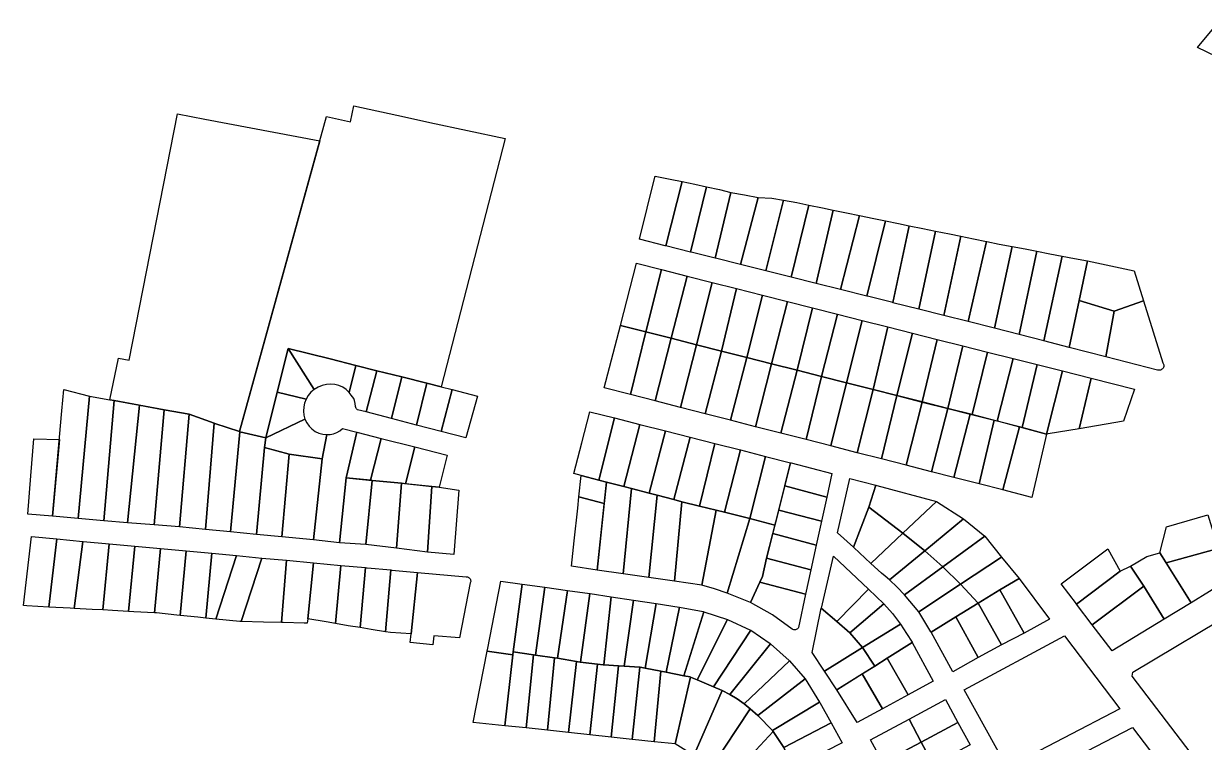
# Model space of a CAD drawing. Header units: millimetres. Extents: x 522658 to 553925, y 7796479 to 7820139.
# Drawn here: x 542243 to 542795, y 7802981 to 7803317 of the extents above; entities that cross this region are included whole.
import ezdxf

# ---------------------------------------------------------------- set-up
doc = ezdxf.new("R2010")
doc.units = ezdxf.units.MM
doc.layers.add('ZONA RESIDENCIAL 2 (ZR_2)', color=2, linetype='Continuous')

msp = doc.modelspace()

# ---------------------------------------------------------------- linework, layer by layer
at = {"layer": 'ZONA RESIDENCIAL 2 (ZR_2)'}
for points in [[(542804.69, 7803299.48), (542791.4, 7803305.89), (542806.91, 7803324.49), (542819.74, 7803309.7), (542804.69, 7803299.48)], [(542344.22, 7803126.53), (542384.85, 7803273.63), (542396.1, 7803271.26), (542397.62, 7803278.66), (542421.26, 7803273.53), (542433.16, 7803270.94), (542468.2, 7803263.33), (542438.44, 7803147.44), (542431.67, 7803149.14), (542420.08, 7803152.05), (542408.41, 7803154.98), (542398.59, 7803157.45), (542386.57, 7803160.47), (542366.95, 7803165.4), (542356.5, 7803123.57), (542344.41, 7803126.48), (542344.22, 7803126.53)], [(542328, 7803272.43), (542381.71, 7803262.26), (542344.22, 7803126.53), (542332.68, 7803130.34), (542332.38, 7803130.45), (542320.83, 7803134.68), (542309.15, 7803136.76), (542285.75, 7803140.99), (542283.73, 7803141.35), (542287.7, 7803160.88), (542292.8, 7803159.84), (542315.31, 7803274.92), (542328, 7803272.43)], [(542550.85, 7803243.29), (542543.21, 7803213.29), (542542.96, 7803213.35), (542531.04, 7803216.33), (542534.6, 7803230.9), (542534.78, 7803231.62), (542538.23, 7803245.74), (542545.22, 7803244.46), (542550.85, 7803243.29)], [(542562.24, 7803240.91), (542554.78, 7803210.39), (542543.21, 7803213.29), (542550.85, 7803243.29), (542556.75, 7803242.05), (542562.24, 7803240.91)], [(542573.54, 7803238.19), (542566.33, 7803207.5), (542555.02, 7803210.33), (542554.78, 7803210.39), (542562.24, 7803240.91), (542568.34, 7803239.63), (542573.54, 7803238.19)], [(542586.38, 7803235.91), (542578.06, 7803204.56), (542566.52, 7803207.45), (542566.33, 7803207.5), (542573.54, 7803238.19), (542580.01, 7803237.04), (542586.38, 7803235.91)], [(542578.06, 7803204.56), (542586.38, 7803235.91), (542592.81, 7803235.56), (542598.23, 7803234.58), (542589.92, 7803201.59), (542578.18, 7803204.53), (542578.06, 7803204.56)], [(542604.35, 7803233.46), (542610.08, 7803232.29), (542601.71, 7803198.64), (542589.92, 7803201.59), (542598.23, 7803234.58), (542604.35, 7803233.46)], [(542616.4, 7803230.99), (542621.43, 7803229.96), (542613.44, 7803195.71), (542601.71, 7803198.64), (542610.08, 7803232.29), (542616.4, 7803230.99)], [(542627.65, 7803228.68), (542633.66, 7803227.45), (542624.87, 7803192.85), (542613.44, 7803195.71), (542621.43, 7803229.96), (542627.65, 7803228.68)], [(542645.76, 7803224.96), (542637.12, 7803189.79), (542624.87, 7803192.85), (542633.66, 7803227.45), (542640.33, 7803226.08), (542645.76, 7803224.96)], [(542637.12, 7803189.79), (542645.76, 7803224.96), (542651.92, 7803223.7), (542656.86, 7803222.68), (542649.19, 7803186.77), (542637.35, 7803189.73), (542637.12, 7803189.79)], [(542663.25, 7803221.33), (542669.18, 7803220.11), (542661.43, 7803183.66), (542649.19, 7803186.73), (542656.86, 7803222.64), (542663.25, 7803221.33)], [(542675.73, 7803218.82), (542680.97, 7803217.74), (542672.99, 7803180.81), (542661.43, 7803183.7), (542669.18, 7803220.15), (542675.73, 7803218.82)], [(542686.95, 7803216.51), (542693.02, 7803215.27), (542684.46, 7803177.94), (542672.99, 7803180.81), (542680.97, 7803217.74), (542686.95, 7803216.51)], [(542698.92, 7803214.13), (542704.87, 7803212.98), (542696.73, 7803174.79), (542684.46, 7803177.94), (542693.02, 7803215.27), (542693.19, 7803215.23), (542698.92, 7803214.13)], [(542710.97, 7803211.81), (542716.44, 7803210.76), (542708.25, 7803171.84), (542696.73, 7803174.79), (542704.87, 7803212.98), (542710.97, 7803211.81)], [(542722.46, 7803209.6), (542728.28, 7803208.48), (542719.76, 7803168.89), (542708.25, 7803171.84), (542716.44, 7803210.76), (542722.46, 7803209.6)], [(542734.08, 7803207.37), (542740.11, 7803206.21), (542736.22, 7803187.74), (542731.61, 7803165.85), (542719.76, 7803168.89), (542728.28, 7803208.48), (542734.08, 7803207.37)], [(542761.96, 7803201.68), (542766.32, 7803187.59), (542752.51, 7803182.84), (542736.22, 7803187.74), (542740.11, 7803206.21), (542761.96, 7803201.68)], [(542522.09, 7803176.1), (542529.6, 7803205.16), (542541.2, 7803202.22), (542533.98, 7803173.09), (542522.09, 7803176.1)], [(542533.98, 7803173.09), (542541.2, 7803202.22), (542553.16, 7803199.19), (542545.73, 7803170.1), (542533.98, 7803173.09)], [(542545.73, 7803170.1), (542553.16, 7803199.19), (542564.96, 7803196.2), (542557.58, 7803167.09), (542545.73, 7803170.1)], [(542557.58, 7803167.09), (542564.96, 7803196.2), (542576.31, 7803193.33), (542569.18, 7803164.15), (542557.58, 7803167.09)], [(542569.18, 7803164.15), (542576.31, 7803193.33), (542588.42, 7803190.26), (542581.09, 7803161.13), (542569.18, 7803164.15)], [(542581.09, 7803161.13), (542588.42, 7803190.26), (542600.1, 7803187.3), (542592.56, 7803158.22), (542581.09, 7803161.13)], [(542592.56, 7803158.22), (542600.1, 7803187.3), (542611.72, 7803184.36), (542604.63, 7803155.16), (542592.56, 7803158.22)], [(542604.63, 7803155.16), (542611.72, 7803184.36), (542623.34, 7803181.42), (542615.91, 7803152.3), (542604.63, 7803155.16)], [(542752.51, 7803182.84), (542748.65, 7803161.48), (542731.61, 7803165.85), (542736.22, 7803187.74), (542752.51, 7803182.84)], [(542748.65, 7803161.48), (542752.51, 7803182.84), (542766.32, 7803187.59), (542775.27, 7803158.7), (542775.48, 7803158.38), (542775.62, 7803158.02), (542775.7, 7803157.64), (542775.72, 7803157.26), (542775.67, 7803156.88), (542775.55, 7803156.52), (542775.38, 7803156.18), (542775.14, 7803155.88), (542774.86, 7803155.62), (542774.54, 7803155.41), (542774.2, 7803155.27), (542773.84, 7803155.18), (542773.47, 7803155.16), (542773.11, 7803155.19), (542772.75, 7803155.29), (542748.65, 7803161.48)], [(542615.91, 7803152.3), (542623.34, 7803181.42), (542634.95, 7803178.48), (542627.67, 7803149.32), (542615.91, 7803152.3)], [(542627.67, 7803149.32), (542634.95, 7803178.48), (542646.86, 7803175.47), (542640.04, 7803146.18), (542627.67, 7803149.32)], [(542533.98, 7803173.09), (542526.72, 7803143.8), (542514.55, 7803146.92), (542522.09, 7803176.1), (542533.98, 7803173.09)], [(542545.73, 7803170.1), (542538.26, 7803140.84), (542526.72, 7803143.8), (542533.98, 7803173.09), (542545.73, 7803170.1)], [(542640.04, 7803146.18), (542646.86, 7803175.47), (542658.44, 7803172.54), (542651.06, 7803143.38), (542640.04, 7803146.18)], [(542651.06, 7803143.38), (542658.44, 7803172.54), (542670, 7803169.62), (542662.94, 7803140.37), (542651.06, 7803143.38)], [(542557.58, 7803167.09), (542550.15, 7803137.79), (542538.26, 7803140.84), (542545.73, 7803170.1), (542557.58, 7803167.09)], [(542569.18, 7803164.15), (542561.62, 7803134.85), (542550.15, 7803137.79), (542557.58, 7803167.09), (542569.18, 7803164.15)], [(542662.94, 7803140.37), (542670, 7803169.62), (542681.91, 7803166.6), (542674.87, 7803137.34), (542662.94, 7803140.37)], [(542379.13, 7803146.24), (542377.61, 7803144.93), (542376.32, 7803143.39), (542375.31, 7803141.65), (542361.86, 7803145.03), (542366.95, 7803165.4), (542379.13, 7803146.24)], [(542398.59, 7803157.45), (542395.52, 7803144.85), (542394.09, 7803146.19), (542392.45, 7803147.27), (542390.65, 7803148.06), (542388.75, 7803148.53), (542386.79, 7803148.67), (542384.84, 7803148.47), (542382.82, 7803148.06), (542380.9, 7803147.31), (542379.13, 7803146.24), (542366.95, 7803165.4), (542386.57, 7803160.47), (542398.59, 7803157.45)], [(542561.62, 7803134.85), (542569.18, 7803164.15), (542581.09, 7803161.13), (542573.38, 7803131.84), (542561.62, 7803134.85)], [(542674.87, 7803137.34), (542681.91, 7803166.6), (542693.48, 7803163.67), (542686.26, 7803134.45), (542674.87, 7803137.34)], [(542686.26, 7803134.45), (542693.48, 7803163.67), (542705.44, 7803160.64), (542697.94, 7803131.49), (542686.26, 7803134.45)], [(542395.52, 7803144.85), (542398.59, 7803157.45), (542408.41, 7803154.98), (542403.37, 7803135.73), (542399.41, 7803136.76), (542399.19, 7803136.88), (542398.99, 7803137.04), (542398.82, 7803137.23), (542398.68, 7803137.44), (542398.57, 7803137.67), (542398.5, 7803137.92), (542398.47, 7803138.17), (542398.47, 7803138.26), (542398.31, 7803139.67), (542397.97, 7803141.04), (542397.57, 7803141.95), (542397.06, 7803142.8), (542396.45, 7803143.58), (542395.52, 7803144.85)], [(542573.38, 7803131.84), (542581.09, 7803161.13), (542592.56, 7803158.22), (542585.1, 7803128.84), (542573.38, 7803131.84)], [(542585.1, 7803128.84), (542592.56, 7803158.22), (542604.63, 7803155.16), (542596.9, 7803125.82), (542585.1, 7803128.84)], [(542697.94, 7803131.49), (542705.44, 7803160.64), (542716.59, 7803157.82), (542709.62, 7803128.39), (542698.58, 7803131.33), (542698.49, 7803131.35), (542697.94, 7803131.49)], [(542709.62, 7803128.39), (542716.59, 7803157.82), (542728.38, 7803154.84), (542721.03, 7803125.35), (542709.62, 7803128.39)], [(542403.37, 7803135.73), (542408.41, 7803154.98), (542420.08, 7803152.05), (542415.13, 7803132.66), (542403.37, 7803135.73)], [(542415.13, 7803132.66), (542420.08, 7803152.05), (542431.67, 7803149.14), (542426.85, 7803129.6), (542415.13, 7803132.66)], [(542596.9, 7803125.82), (542604.63, 7803155.16), (542615.9, 7803152.3), (542608.78, 7803122.78), (542596.9, 7803125.82)], [(542608.78, 7803122.78), (542615.9, 7803152.3), (542627.67, 7803149.32), (542620.35, 7803119.82), (542608.78, 7803122.78)], [(542721.03, 7803125.35), (542728.38, 7803154.84), (542741.88, 7803151.42), (542736.28, 7803127.9), (542721.7, 7803125.46), (542721.03, 7803125.35)], [(542736.28, 7803127.9), (542741.88, 7803151.42), (542761.99, 7803146.33), (542756.95, 7803131.35), (542736.28, 7803127.9)], [(542274.2, 7803143.05), (542268.98, 7803085.96), (542257, 7803087.01), (542261.35, 7803136.28), (542262.23, 7803146.18), (542274.2, 7803143.05)], [(542375.31, 7803141.65), (542374.63, 7803139.88), (542374.23, 7803138.03), (542374.13, 7803136.14), (542374.33, 7803134.25), (542374.81, 7803132.42), (542356.5, 7803123.57), (542361.86, 7803145.03), (542375.31, 7803141.65)], [(542426.85, 7803129.6), (542431.67, 7803149.14), (542438.44, 7803147.44), (542443.48, 7803146.13), (542438.43, 7803126.58), (542426.85, 7803129.6)], [(542438.43, 7803126.58), (542443.48, 7803146.13), (542455.28, 7803143.05), (542449.85, 7803123.6), (542438.43, 7803126.58)], [(542620.35, 7803119.82), (542627.67, 7803149.32), (542640.04, 7803146.18), (542632.53, 7803116.7), (542620.35, 7803119.82)], [(542632.53, 7803116.7), (542640.04, 7803146.18), (542651.06, 7803143.38), (542643.91, 7803113.79), (542632.53, 7803116.7)], [(542268.98, 7803085.96), (542274.2, 7803143.05), (542283.73, 7803141.35), (542285.75, 7803140.99), (542280.86, 7803084.9), (542268.98, 7803085.96)], [(542297.64, 7803138.84), (542292.04, 7803083.91), (542280.86, 7803084.9), (542285.75, 7803140.99), (542297.64, 7803138.84)], [(542643.91, 7803113.79), (542651.06, 7803143.38), (542662.95, 7803140.36), (542655.46, 7803110.83), (542643.91, 7803113.79)], [(542655.46, 7803110.83), (542662.95, 7803140.36), (542674.87, 7803137.34), (542667.34, 7803107.79), (542655.46, 7803110.83)], [(542292.04, 7803083.91), (542297.64, 7803138.84), (542309.15, 7803136.76), (542304.44, 7803083.06), (542292.04, 7803083.91)], [(542304.44, 7803083.06), (542309.15, 7803136.76), (542320.83, 7803134.68), (542316.29, 7803082), (542304.44, 7803083.06)], [(542316.29, 7803082), (542320.83, 7803134.68), (542332.38, 7803130.45), (542328.35, 7803080.81), (542316.29, 7803082)], [(542519.32, 7803132.92), (542512.03, 7803103.9), (542503.8, 7803106.05), (542500.33, 7803106.95), (542504.06, 7803121.29), (542507.85, 7803135.84), (542519.32, 7803132.92)], [(542667.34, 7803107.79), (542674.87, 7803137.34), (542685.37, 7803134.68), (542677.76, 7803105.12), (542667.34, 7803107.79)], [(542677.76, 7803105.12), (542685.37, 7803134.68), (542696.61, 7803131.83), (542689.51, 7803102.11), (542677.76, 7803105.12)], [(542328.35, 7803080.81), (542332.38, 7803130.45), (542332.68, 7803130.34), (542344.22, 7803126.53), (542344.41, 7803126.48), (542339.97, 7803079.69), (542328.35, 7803080.81)], [(542384.96, 7803125.13), (542382.85, 7803113.83), (542367.4, 7803116.06), (542355.86, 7803119.12), (542356.5, 7803123.57), (542374.81, 7803132.42), (542375.66, 7803130.71), (542376.76, 7803129.15), (542378.09, 7803127.79), (542379.61, 7803126.64), (542381.3, 7803125.75), (542383.1, 7803125.29), (542384.96, 7803125.13)], [(542531.11, 7803129.91), (542523.68, 7803100.85), (542515.59, 7803102.97), (542512.03, 7803103.9), (542519.32, 7803132.92), (542531.11, 7803129.91)], [(542543.04, 7803126.87), (542535.42, 7803097.78), (542527.2, 7803099.93), (542523.68, 7803100.85), (542531.11, 7803129.91), (542543.04, 7803126.87)], [(542689.51, 7803102.11), (542696.61, 7803131.83), (542698.49, 7803131.35), (542708.43, 7803128.7), (542700.55, 7803099.28), (542689.51, 7803102.11)], [(542700.55, 7803099.28), (542708.43, 7803128.7), (542721.03, 7803125.35), (542714.16, 7803095.79), (542700.55, 7803099.28)], [(542260.16, 7803122.81), (542257, 7803087.01), (542245.46, 7803087.95), (542246.86, 7803105.83), (542248.21, 7803123.09), (542260.16, 7803122.81)], [(542339.97, 7803079.69), (542344.41, 7803126.48), (542356.5, 7803123.57), (542355.86, 7803119.12), (542352.15, 7803078.47), (542339.97, 7803079.69)], [(542398.97, 7803126.29), (542394.12, 7803105), (542390.98, 7803074.66), (542378.81, 7803075.97), (542382.85, 7803113.83), (542384.96, 7803125.13), (542386.59, 7803125.17), (542388.19, 7803125.48), (542389.71, 7803126.05), (542391.11, 7803126.87), (542392.36, 7803127.92), (542398.97, 7803126.29)], [(542410.38, 7803123.39), (542405.46, 7803103.85), (542394.12, 7803105), (542398.97, 7803126.29), (542410.38, 7803123.39)], [(542426.05, 7803119.4), (542421.72, 7803102.2), (542419.82, 7803102.39), (542406.11, 7803103.78), (542405.46, 7803103.85), (542410.38, 7803123.39), (542426.05, 7803119.4)], [(542554.58, 7803123.93), (542546.94, 7803094.77), (542539.16, 7803096.8), (542535.42, 7803097.78), (542543.04, 7803126.87), (542554.58, 7803123.93)], [(542566.19, 7803120.97), (542558.98, 7803091.74), (542550.73, 7803093.78), (542546.94, 7803094.77), (542554.58, 7803123.93), (542566.19, 7803120.97)], [(542352.15, 7803078.47), (542355.86, 7803119.12), (542367.4, 7803116.06), (542364.06, 7803077.45), (542352.15, 7803078.47)], [(542421.72, 7803102.2), (542426.05, 7803119.4), (542441.23, 7803115.53), (542437.49, 7803100.6), (542434.04, 7803100.95), (542421.72, 7803102.2)], [(542578.05, 7803117.95), (542570.63, 7803088.85), (542566.79, 7803089.81), (542558.98, 7803091.74), (542566.19, 7803120.97), (542578.05, 7803117.95)], [(542589.82, 7803114.95), (542582.43, 7803085.93), (542570.63, 7803088.85), (542578.05, 7803117.95), (542589.82, 7803114.95)], [(542364.06, 7803077.45), (542367.4, 7803116.06), (542382.85, 7803113.83), (542378.81, 7803075.97), (542364.06, 7803077.45)], [(542594.2, 7803082.9), (542582.43, 7803085.93), (542589.82, 7803114.95), (542601.51, 7803111.97), (542594.2, 7803082.9)], [(542618.38, 7803095.98), (542598.79, 7803101.15), (542601.51, 7803111.97), (542601.79, 7803111.9), (542620.81, 7803107.05), (542618.38, 7803095.98)], [(542502.73, 7803096.14), (542503.8, 7803106.05), (542515.59, 7803102.97), (542514.54, 7803092.97), (542502.73, 7803096.14)], [(542406.11, 7803103.78), (542403.29, 7803073.8), (542390.98, 7803074.66), (542394.12, 7803105), (542406.11, 7803103.78)], [(542419.82, 7803102.39), (542417.6, 7803072.1), (542403.29, 7803073.8), (542406.11, 7803103.78), (542419.82, 7803102.39)], [(542417.6, 7803072.1), (542419.82, 7803102.39), (542434.04, 7803100.95), (542432.05, 7803070.26), (542417.6, 7803072.1)], [(542432.05, 7803070.26), (542434.04, 7803100.95), (542437.49, 7803100.6), (542446.66, 7803099.14), (542444.33, 7803069.12), (542432.05, 7803070.26)], [(542523.68, 7803100.85), (542527.2, 7803099.93), (542523.34, 7803060.12), (542511.29, 7803061.88), (542515.59, 7803102.97), (542523.68, 7803100.85)], [(542615.92, 7803084.71), (542595.95, 7803089.84), (542598.79, 7803101.15), (542618.38, 7803095.98), (542615.92, 7803084.71)], [(542638.03, 7803091.29), (542630.88, 7803072.57), (542623.47, 7803079.3), (542629.14, 7803104.7), (542641.29, 7803101.47), (542638.03, 7803091.29)], [(542638.03, 7803091.29), (542641.29, 7803101.47), (542641.78, 7803101.34), (542669.61, 7803093.96), (542653.84, 7803079.04), (542638.03, 7803091.29)], [(542514.54, 7803092.97), (542511.29, 7803061.88), (542499.22, 7803063.64), (542500.51, 7803075.57), (542502.16, 7803090.85), (542502.73, 7803096.14), (542514.54, 7803092.97)], [(542535.42, 7803097.78), (542539.16, 7803096.8), (542535.38, 7803058.37), (542523.34, 7803060.12), (542527.2, 7803099.93), (542535.42, 7803097.78)], [(542546.94, 7803094.77), (542550.73, 7803093.78), (542547.34, 7803056.64), (542535.38, 7803058.37), (542539.16, 7803096.8), (542546.94, 7803094.77)], [(542558.98, 7803091.74), (542566.79, 7803089.81), (542560.08, 7803054.8), (542547.34, 7803056.64), (542550.73, 7803093.78), (542558.98, 7803091.74)], [(542582.43, 7803085.93), (542571.84, 7803051.12), (542566, 7803053.07), (542560.08, 7803054.8), (542566.79, 7803089.81), (542570.63, 7803088.85), (542582.43, 7803085.93)], [(542613.48, 7803073.56), (542593.21, 7803078.96), (542595.95, 7803089.84), (542615.92, 7803084.71), (542613.48, 7803073.56)], [(542630.88, 7803072.57), (542638.03, 7803091.29), (542653.84, 7803079.04), (542639.02, 7803065.02), (542631.01, 7803072.45), (542630.88, 7803072.57)], [(542664.1, 7803070.88), (542653.84, 7803079.04), (542669.61, 7803093.96), (542682.17, 7803085.85), (542664.1, 7803070.88)], [(542594.2, 7803082.9), (542590.3, 7803067.38), (542588.32, 7803058.95), (542587.09, 7803056.21), (542582.83, 7803046.73), (542571.84, 7803051.12), (542582.43, 7803085.93), (542594.2, 7803082.9)], [(542672.6, 7803063.36), (542664.1, 7803070.88), (542682.17, 7803085.85), (542692.24, 7803077.71), (542672.6, 7803063.36)], [(542801.13, 7803071.94), (542776.84, 7803065.19), (542773.9, 7803069.87), (542776.97, 7803082.04), (542796.33, 7803087.72), (542801.13, 7803071.94)], [(542613.48, 7803073.56), (542610.95, 7803062), (542590.3, 7803067.38), (542593.21, 7803078.96), (542613.48, 7803073.56)], [(542664.1, 7803070.88), (542647.69, 7803057.29), (542645.61, 7803059.05), (542643.99, 7803060.41), (542639.02, 7803065.02), (542653.84, 7803079.04), (542664.1, 7803070.88)], [(542258.99, 7803076.42), (542255.21, 7803044.61), (542244.91, 7803045.17), (542243.47, 7803045.27), (542247.13, 7803077.52), (542258.99, 7803076.42)], [(542271.17, 7803075.29), (542267.13, 7803043.96), (542265.23, 7803044.07), (542255.21, 7803044.61), (542258.99, 7803076.42), (542271.17, 7803075.29)], [(542283.35, 7803074.16), (542280.48, 7803043.24), (542275.44, 7803043.52), (542267.13, 7803043.96), (542271.17, 7803075.29), (542271.25, 7803075.28), (542283.35, 7803074.16)], [(542295.32, 7803073.05), (542292.48, 7803042.59), (542284.98, 7803043), (542280.48, 7803043.24), (542283.35, 7803074.16), (542295.32, 7803073.05)], [(542292.48, 7803042.59), (542295.32, 7803073.05), (542295.39, 7803073.04), (542307.32, 7803071.93), (542304.52, 7803041.94), (542294.94, 7803042.46), (542292.48, 7803042.59)], [(542680.84, 7803055.31), (542672.6, 7803063.36), (542692.24, 7803077.71), (542699.96, 7803067.95), (542680.84, 7803055.31)], [(542319.34, 7803070.81), (542316.49, 7803040.73), (542315.05, 7803040.88), (542305.45, 7803041.86), (542304.52, 7803041.94), (542307.32, 7803071.93), (542319.34, 7803070.81)], [(542331.28, 7803069.7), (542328.59, 7803039.49), (542324.81, 7803039.88), (542316.49, 7803040.73), (542319.34, 7803070.81), (542331.28, 7803069.7)], [(542342.88, 7803068.62), (542333.22, 7803039.02), (542328.59, 7803039.49), (542331.28, 7803069.7), (542342.88, 7803068.62)], [(542354.75, 7803067.52), (542344.96, 7803037.83), (542344.34, 7803037.89), (542333.22, 7803039.02), (542342.88, 7803068.62), (542354.75, 7803067.52)], [(542366.26, 7803066.45), (542363.81, 7803037.35), (542355.4, 7803037.56), (542344.96, 7803037.83), (542354.75, 7803067.52), (542366.26, 7803066.45)], [(542637.86, 7803052.96), (542623.16, 7803037.8), (542615.85, 7803044.04), (542615.87, 7803044.12), (542621.51, 7803068.32), (542637.86, 7803052.96)], [(542672.6, 7803063.36), (542654.68, 7803050.26), (542651.3, 7803053.89), (542647.69, 7803057.29), (542664.1, 7803070.88), (542672.6, 7803063.36)], [(542689.07, 7803046.39), (542680.84, 7803055.31), (542699.96, 7803067.95), (542708.15, 7803058.02), (542699.25, 7803052.59), (542689.07, 7803046.39)], [(542755.41, 7803061.35), (542735.04, 7803045.95), (542734.96, 7803046.06), (542727.79, 7803055.51), (542749.61, 7803071.76), (542755.41, 7803061.35)], [(542766.48, 7803054.35), (542760.24, 7803063.73), (542767.87, 7803068.18), (542773.9, 7803069.87), (542788.48, 7803046.66), (542775.89, 7803038.97), (542766.48, 7803054.35)], [(542776.84, 7803065.19), (542801.13, 7803071.94), (542805.64, 7803057.14), (542788.48, 7803046.66), (542776.84, 7803065.19)], [(542378.84, 7803065.28), (542376.11, 7803039.09), (542375.78, 7803037.04), (542374.45, 7803037.07), (542364.67, 7803037.33), (542363.81, 7803037.35), (542366.26, 7803066.45), (542378.84, 7803065.28)], [(542391.62, 7803064.09), (542389.08, 7803036.91), (542384.65, 7803037.65), (542376.11, 7803039.09), (542378.84, 7803065.28), (542391.62, 7803064.09)], [(542403.13, 7803063.02), (542400.53, 7803034.99), (542394.96, 7803035.92), (542389.08, 7803036.91), (542391.62, 7803064.09), (542403.13, 7803063.02)], [(542414.85, 7803061.93), (542412.37, 7803033), (542405.68, 7803034.12), (542400.53, 7803034.99), (542403.13, 7803063.02), (542403.68, 7803062.97), (542403.82, 7803062.96), (542414.85, 7803061.93)], [(542427.33, 7803060.78), (542424.39, 7803032.05), (542414.69, 7803032.81), (542412.37, 7803033), (542414.85, 7803061.93), (542415.29, 7803061.89), (542427.33, 7803060.78)], [(542610.95, 7803062), (542608.46, 7803050.62), (542587.09, 7803056.21), (542588.32, 7803058.95), (542590.3, 7803067.38), (542610.95, 7803062)], [(542680.84, 7803055.31), (542661.33, 7803042.4), (542654.68, 7803050.26), (542672.6, 7803063.36), (542680.84, 7803055.31)], [(542735.04, 7803045.95), (542755.41, 7803061.35), (542760.24, 7803063.73), (542766.48, 7803054.35), (542742.3, 7803036.38), (542735.04, 7803045.95)], [(542427.33, 7803060.78), (542449.99, 7803058.68), (542450.31, 7803058.69), (542450.63, 7803058.66), (542450.93, 7803058.57), (542451.22, 7803058.43), (542451.48, 7803058.25), (542451.71, 7803058.02), (542451.9, 7803057.77), (542452.04, 7803057.48), (542452.14, 7803057.18), (542452.18, 7803056.86), (542452.17, 7803056.54), (542452.11, 7803056.23), (542452, 7803055.93), (542446.96, 7803030.28), (542435.04, 7803031.21), (542434.5, 7803026.9), (542423.96, 7803028.07), (542424.39, 7803032.05), (542427.33, 7803060.78)], [(542471.97, 7803023.74), (542471.81, 7803022.28), (542459.85, 7803024), (542460.13, 7803025.45), (542466.17, 7803056.73), (542476.26, 7803055.32), (542471.97, 7803023.74)], [(542710.57, 7803032.46), (542699.25, 7803052.59), (542708.15, 7803058.02), (542722.4, 7803038.94), (542710.57, 7803032.46)], [(542486.74, 7803053.85), (542482.45, 7803022.22), (542481.55, 7803022.35), (542471.97, 7803023.74), (542476.26, 7803055.32), (542486.74, 7803053.85)], [(542497.3, 7803052.37), (542492.71, 7803020.74), (542491.26, 7803020.95), (542482.45, 7803022.22), (542486.74, 7803053.85), (542497.3, 7803052.37)], [(542507.84, 7803050.89), (542503.45, 7803018.92), (542503.28, 7803018.94), (542492.71, 7803020.74), (542497.3, 7803052.37), (542507.84, 7803050.89)], [(542608.46, 7803050.62), (542605.25, 7803034.99), (542605.01, 7803034.7), (542604.74, 7803034.46), (542604.43, 7803034.26), (542604.09, 7803034.11), (542603.73, 7803034.02), (542603.36, 7803033.98), (542602.99, 7803034), (542602.62, 7803034.08), (542602.28, 7803034.22), (542593.03, 7803041.03), (542582.83, 7803046.73), (542587.09, 7803056.21), (542608.46, 7803050.62)], [(542623.16, 7803037.8), (542637.86, 7803052.96), (542645.08, 7803046.17), (542629.21, 7803032.63), (542623.16, 7803037.8)], [(542678.62, 7803040.03), (542667.07, 7803032.9), (542667.03, 7803032.98), (542661.33, 7803042.4), (542680.84, 7803055.31), (542689.07, 7803046.39), (542678.62, 7803040.03)], [(542710.57, 7803032.46), (542699.9, 7803026.9), (542689.07, 7803046.39), (542699.25, 7803052.59), (542710.57, 7803032.46)], [(542742.3, 7803036.38), (542766.48, 7803054.35), (542775.89, 7803038.97), (542751.59, 7803024.13), (542742.3, 7803036.38)], [(542517.71, 7803049.39), (542514.33, 7803017.6), (542514.06, 7803017.62), (542511.31, 7803017.96), (542503.45, 7803018.92), (542507.84, 7803050.89), (542507.96, 7803050.87), (542517.71, 7803049.39)], [(542528.14, 7803047.81), (542523.79, 7803017.02), (542521.24, 7803017.18), (542514.33, 7803017.6), (542517.71, 7803049.39), (542528.14, 7803047.81)], [(542538.76, 7803046.2), (542533.64, 7803016.09), (542531.26, 7803016.56), (542531.17, 7803016.57), (542523.79, 7803017.02), (542528.14, 7803047.81), (542538.76, 7803046.2)], [(542549.67, 7803044.54), (542543.35, 7803014.2), (542541, 7803014.66), (542533.64, 7803016.09), (542538.76, 7803046.2), (542549.45, 7803044.58), (542549.67, 7803044.54)], [(542652.78, 7803036.69), (542635.03, 7803025.75), (542629.21, 7803032.63), (542645.08, 7803046.17), (542649.11, 7803041.58), (542652.78, 7803036.69)], [(542678.62, 7803040.03), (542689.07, 7803046.39), (542699.9, 7803026.9), (542689.12, 7803021), (542678.62, 7803040.03)], [(542560.98, 7803042.4), (542551.7, 7803012.57), (542543.35, 7803014.2), (542549.67, 7803044.54), (542560.76, 7803042.47), (542560.98, 7803042.4)], [(542572.1, 7803038.78), (542557.91, 7803010.63), (542554.79, 7803011.94), (542554.67, 7803011.99), (542551.7, 7803012.57), (542560.98, 7803042.4), (542572, 7803038.83), (542572.1, 7803038.78)], [(542635.03, 7803025.75), (542617.41, 7803014.69), (542611.61, 7803023.4), (542615.85, 7803044.04), (542623.16, 7803037.8), (542629.21, 7803032.63), (542635.03, 7803025.75)], [(542667.07, 7803032.9), (542678.62, 7803040.03), (542689.12, 7803021), (542677.23, 7803014.41), (542667.07, 7803032.9)], [(542847.17, 7802997.06), (542799.27, 7802961.56), (542790.58, 7802973.55), (542761.03, 7803012.28), (542761.33, 7803014.22), (542811.91, 7803044.44), (542847.17, 7802997.06)], [(542582.95, 7803033.8), (542565.51, 7803007.44), (542557.91, 7803010.63), (542572.1, 7803038.78), (542582.85, 7803033.87), (542582.95, 7803033.8)], [(542658.3, 7803028.08), (542646.63, 7803020.79), (542640.76, 7803017.08), (542635.03, 7803025.75), (542652.78, 7803036.69), (542655.64, 7803032.29), (542658.26, 7803028.15), (542658.3, 7803028.08)], [(542592.08, 7803027.49), (542573.08, 7803003.73), (542569.62, 7803005.71), (542565.51, 7803007.44), (542582.95, 7803033.8), (542591.98, 7803027.58), (542592.08, 7803027.49)], [(542702.67, 7802969.77), (542682.47, 7803005.93), (542729.38, 7803031.14), (542755.15, 7802997.14), (542702.67, 7802969.77)], [(542471.81, 7803022.28), (542468.15, 7802989.15), (542453.4, 7802990.64), (542459.85, 7803024), (542471.81, 7803022.28)], [(542468.15, 7802989.15), (542471.97, 7803023.74), (542481.55, 7803022.35), (542478.14, 7802988.14), (542468.15, 7802989.15)], [(542600.97, 7803019.58), (542579.77, 7802999.39), (542576.51, 7803001.69), (542573.08, 7803003.73), (542592.08, 7803027.49), (542600.86, 7803019.68), (542600.97, 7803019.58)], [(542617.41, 7803014.69), (542635.03, 7803025.75), (542640.76, 7803017.08), (542623.14, 7803005.89), (542617.41, 7803014.69)], [(542646.63, 7803020.79), (542658.3, 7803028.08), (542668.13, 7803010), (542656.33, 7803003.57), (542646.63, 7803020.79)], [(542478.14, 7802988.14), (542481.55, 7803022.35), (542482.45, 7803022.22), (542491.26, 7803020.95), (542488.05, 7802987.14), (542478.14, 7802988.14)], [(542488.05, 7802987.14), (542491.26, 7803020.95), (542492.71, 7803020.74), (542501.58, 7803019.23), (542497.86, 7802986.04), (542488.05, 7802987.14)], [(542497.86, 7802986.04), (542501.58, 7803019.23), (542503.28, 7803018.94), (542511.31, 7803017.96), (542507.82, 7802984.93), (542497.86, 7802986.04)], [(542507.82, 7802984.93), (542511.31, 7803017.96), (542514.06, 7803017.62), (542514.33, 7803017.6), (542521.24, 7803017.18), (542517.8, 7802983.81), (542507.82, 7802984.93)], [(542579.77, 7802999.39), (542600.97, 7803019.58), (542608.38, 7803011.11), (542586.21, 7802993.98), (542582.61, 7802997.06), (542579.77, 7802999.39)], [(542656.33, 7803003.57), (542644.44, 7802997.08), (542634.95, 7803013.39), (542640.76, 7803017.08), (542646.63, 7803020.79), (542656.33, 7803003.57)], [(542517.8, 7802983.81), (542521.24, 7803017.18), (542523.79, 7803017.02), (542531.17, 7803016.57), (542527.63, 7802982.71), (542517.8, 7802983.81)], [(542527.63, 7802982.71), (542531.17, 7803016.57), (542531.26, 7803016.56), (542533.64, 7803016.09), (542541, 7803014.66), (542537.79, 7802981.74), (542527.75, 7802982.7), (542527.63, 7802982.71)], [(542537.79, 7802981.74), (542541, 7803014.66), (542543.35, 7803014.2), (542551.7, 7803012.57), (542554.67, 7803011.99), (542554.79, 7803011.94), (542547.67, 7802980.79), (542537.79, 7802981.74)], [(542644.44, 7802997.08), (542632.66, 7802990.66), (542623.14, 7803005.89), (542634.95, 7803013.39), (542644.44, 7802997.08)], [(542547.67, 7802980.79), (542554.79, 7803011.94), (542557.91, 7803010.63), (542565.51, 7803007.44), (542569.62, 7803005.71), (542556.33, 7802975.34), (542547.67, 7802980.79)], [(542586.21, 7802993.98), (542608.38, 7803011.11), (542615.08, 7803000.27), (542593.05, 7802987.02), (542586.21, 7802993.98)], [(542573.08, 7803003.73), (542576.51, 7803001.69), (542579.77, 7802999.39), (542582.61, 7802997.06), (542564.71, 7802970.07), (542556.33, 7802975.34), (542569.62, 7803005.71), (542573.08, 7803003.73)], [(542679.6, 7802990.78), (542662.5, 7802981.6), (542656.81, 7802992.33), (542673.8, 7803001.44), (542679.6, 7802990.78)], [(542564.71, 7802970.07), (542582.61, 7802997.06), (542586.21, 7802993.98), (542593.05, 7802987.02), (542593.45, 7802986.54), (542573.15, 7802964.76), (542564.71, 7802970.07)], [(542593.05, 7802987.02), (542615.08, 7803000.27), (542615.2, 7803000.07), (542620.41, 7802990.58), (542598.39, 7802978.97), (542593.45, 7802986.54), (542593.05, 7802987.02)], [(542598.39, 7802978.97), (542620.42, 7802990.56), (542625.53, 7802981.24), (542602.65, 7802969.48), (542601.78, 7802970.99), (542598.39, 7802978.97)], [(542662.5, 7802981.6), (542644.62, 7802971.99), (542638.83, 7802982.69), (542656.81, 7802992.33), (542662.5, 7802981.6)], [(542662.5, 7802981.6), (542679.6, 7802990.78), (542685.29, 7802980.31), (542668.08, 7802971.08), (542662.5, 7802981.6)], [(542573.15, 7802964.76), (542593.45, 7802986.54), (542598.39, 7802978.97), (542601.78, 7802970.99), (542576.47, 7802954.86), (542571.41, 7802963.01), (542573.15, 7802964.76)], [(542769.58, 7802977.34), (542746.52, 7802965.29), (542739.84, 7802977.28), (542761.08, 7802988.42), (542769.58, 7802977.34)], [(542644.62, 7802971.99), (542662.5, 7802981.6), (542668.08, 7802971.08), (542650.28, 7802961.53), (542644.62, 7802971.99)]]:
    msp.add_lwpolyline(points, close=True, dxfattribs=at)

doc.saveas('drawing.dxf')
